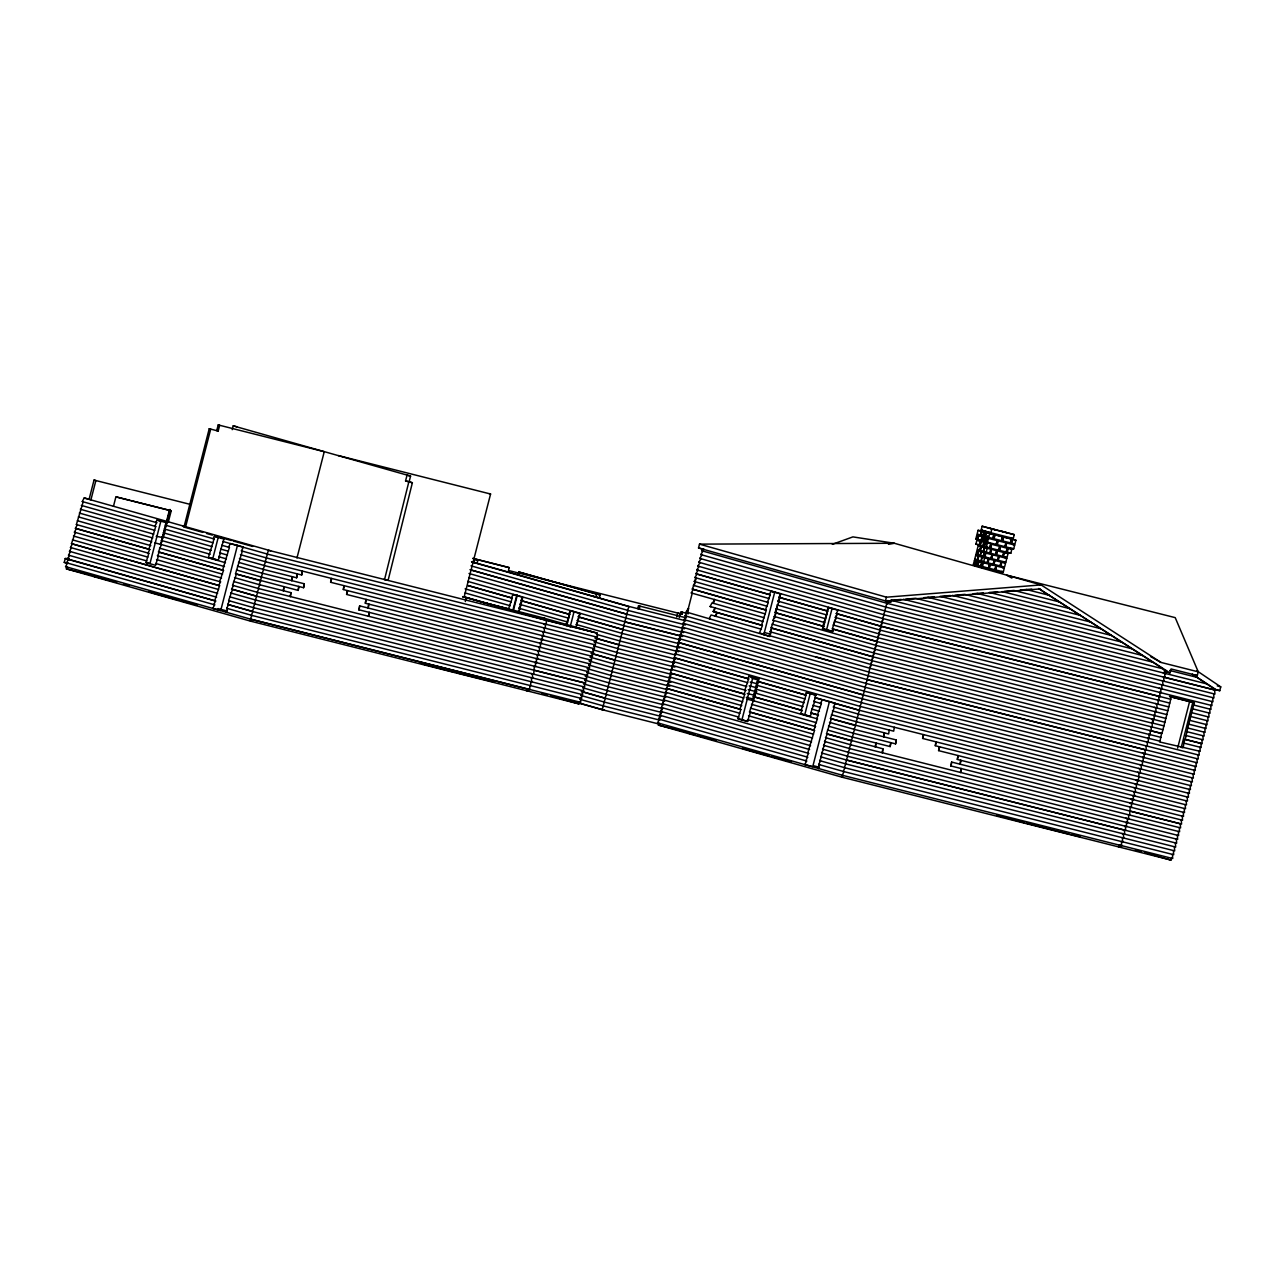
<?xml version="1.0" encoding="UTF-8"?>
<svg xmlns="http://www.w3.org/2000/svg" width="1285" height="1285" viewBox="0 0 1285 1285"><rect width="100%" height="100%" fill="white"/><g stroke="black" fill="none" stroke-linecap="round" stroke-linejoin="round"><path stroke-width="1.5" d="M698.124 570.219L695.86 573.72L769.346 594.57L771.096 591.261L780.686 593.991L778.935 597.3L826.705 610.857L828.456 607.548L838.109 610.279L836.278 613.571L837.194 613.812L832.343 628.895L833.274 629.12L832.648 631.545L822.48 628.686L823.685 626.405L775.915 612.833L773.04 620.269L875.262 649.262L873.736 652.957L1152.211 723.166L1152.822 719.231L1153.159 723.23L1151.729 722.829L1163.921 725.897L1170.747 699.265L1171.117 696.936L1169.511 696.47L1194.408 702.799L1193.669 705.031L1211.016 709.416L1210.695 705.256M1204.8 728.226L1205.121 732.386L1187.774 728.001L1185.252 739.421L1202.214 743.71L1201.893 739.534M290.924 592.642L290.314 596.577L290.924 592.642L259.185 584.643L260.71 580.948L235.524 573.817L242.335 551.088L241.419 550.847L243.315 547.249M296.642 577.784L297.253 573.849L296.642 577.784L263.12 569.335L264.646 565.625L239.444 558.509M301.702 574.989L302.312 571.054L301.702 574.989L264.1 565.512L265.626 561.802L240.44 554.686M237.484 566.171L262.67 573.287L261.16 576.997L303.597 587.695L304.192 583.759L262.14 573.158L263.666 569.464L238.464 562.332M359.655 605.894L359.045 609.829L359.655 605.894L590.57 664.072L590.249 659.912M1198.246 671.83L1160.949 662.417L1041.107 584.916L886.425 597.188L885.445 601.011L890.65 602.296L890.971 600.223L1163.053 668.842L1038.617 588.514L1166.796 670.882L1166.539 671.894L1164.306 671.252L1170.073 672.794L1171.069 668.955L1197.283 675.573L1198.246 671.83L1175.213 617.635L1006.669 575.15L1011.857 578.089M882.923 748.818L882.313 752.753L882.923 748.818L826.528 733.831L831.379 718.749L855.649 725.639L854.123 729.35L896.191 739.935L895.581 743.87L853.144 733.173L854.67 729.462L829.467 722.347M1188.143 793.118L1188.448 797.294L858.059 714.026L859.585 710.332L835.298 703.441L833.403 707.039L834.318 707.264L830.463 718.524L888.642 733.976L889.236 730.041M832.423 710.862L857.609 717.978L856.099 721.688L893.701 731.165L894.296 727.23M951.639 762.069L951.029 766.005L951.639 762.069L1182.553 820.264L1182.248 816.087M700.1 562.573L697.819 566.059L883.132 618.631L868.821 672.103L1147.328 742.136M1163.921 725.897L1161.945 733.558L871.776 660.618L873.302 656.908L771.98 628.156L770.084 631.738L771 631.979L769.105 635.577L871.326 664.57L869.8 668.264L1148.308 738.313M1148.886 734.554L1149.224 738.538L1147.794 738.136L1159.986 741.204L1161.576 733.446L1150.332 730.619L1150.22 734.715L1148.774 734.297L1160.965 737.381M1149.288 734.49L870.796 664.441L872.306 660.731L770.084 631.738M773.04 620.269L773.955 620.494L771.064 627.915L872.756 656.78L1151.264 726.828M1165.286 671.541L1163.053 668.842M1159.986 741.204L1159.488 741.927L1200.238 751.356L1199.933 747.195M1183.292 747.083L1183.887 743.148L1201.234 747.533L1200.913 743.356L1184.866 739.325L1183.887 743.148M1205.78 724.387L1206.101 728.563L1188.754 724.178L1187.774 728.001M1206.776 720.564L1207.081 724.74L1189.749 720.355L1188.754 724.178M1207.755 716.741L1208.061 720.901L1190.729 716.516L1189.749 720.355M1208.735 712.918L1209.04 717.078L1191.709 712.693L1190.729 716.516M1209.715 709.079L1210.036 713.255L1192.689 708.87L1191.709 712.693M1193.669 705.031L1192.689 708.87M298.184 590.409L298.811 586.474L298.184 590.409L235.524 573.817M890.184 746.585L890.794 742.65L890.184 746.585L852.164 736.996L853.69 733.301L828.488 726.17M64.25 562.38L68.121 563.36L64.25 562.38L65.23 558.557L69.197 558.397M579.439 702.012L578.957 703.907L250.398 621.105L66.386 568.87L66.868 566.99M190.646 504.491L94.03 480.076L89.115 499.223L87.701 498.869M113.465 506.322L115.891 496.877L171.21 510.82L168.287 522.16M160.641 544.326L169.379 510.29L130.958 500.62M161.669 541.965L170.038 509.438M163.532 536.327L165.01 530.593M165.99 526.77L167.468 521.019M218.193 431.037L216.731 430.636L218.209 424.917L219.655 425.319L218.193 431.037L209.23 428.74L184.205 526.207L182.422 525.742M232.232 429.672L233.211 425.849L236.761 426.748M218.53 560.228L212.78 558.606L218.241 537.339L214.386 536.359L213.133 538.72L214.049 538.945L208.411 557.497L217.984 560.228L219.703 556.983L218.787 556.742L220.683 553.144L219.767 552.919L223.959 539.09L214.386 536.359M154.843 542.913L161.364 544.519L158.489 551.956L222.578 570.154L229.405 547.41L228.473 547.185L230.384 543.587L237.468 545.37L220.747 610.439L212.748 608.431L214.659 604.833L66.563 562.814L68.458 559.216L215.639 600.995L213.744 604.592L214.659 604.833M250.398 621.105L250.88 619.225L65.583 566.637L67.479 563.055M296.964 558.011L324.254 451.694L218.209 424.917M304.192 583.759L303.597 587.695M330.55 582.25L331.53 578.427L330.936 582.362L594.489 648.764L594.184 644.604M343.143 589.494L344.123 585.671L343.513 589.606L542.511 639.785L542.206 635.609M346.532 594.425L347.512 590.602L346.918 594.537L592.53 656.426L592.224 652.25M365.149 603.195L366.129 599.372L365.534 603.308L591.55 660.249L591.228 656.089M412.373 482.742L405.562 480.911L407.04 475.193L410.574 476.092L409.112 481.811L412.373 482.742L388.086 580.402M408.839 481.843L384.552 579.519M489.135 493.601L490.581 494.018L464.094 597.204L462.648 596.577M473.619 562.236L474.358 559.361L477.859 560.228L477.12 563.119M465.315 601.573L466.294 597.75L462.648 596.786M473.073 558.445L509.197 567.617L508.458 570.492L681.821 614.069M599.372 597.83L600.111 594.939L518.755 571.953L518.016 574.845L627.851 606.151L685.66 620.784M512.715 610.921L516.698 595.469L513.084 594.553L511.334 597.862L467.981 585.558L512.249 598.087L508.378 609.347L464.126 596.786M513.422 610.311L517.357 595.019M528.44 689.21L527.958 691.089L526.497 690.688L526.995 688.792L529.741 689.547L529.805 685.483M566.653 625.859L570.508 610.857L574.042 611.74L570.074 627.208M575.937 627.144L580.081 613.571L570.428 610.825L568.677 614.15L520.907 600.577L522.658 597.268L513.084 594.553M595.871 596.947L596.609 594.055L518.755 571.953M638.516 605.781L637.762 608.656L639.239 609.074L639.978 606.199L638.516 605.781L686.399 617.892M676.761 616.912L677.741 613.09L682.062 614.262L682.56 612.335L681.114 611.917L680.616 613.845L682.062 614.262M679.299 617.619L680.279 613.812M1206.519 683.829L886.521 603.195L887.244 601.428L698.526 547.956L699.506 544.133L894.36 543.266L1041.107 584.916M1171.438 858.203L1170.94 860.083L842.382 777.297L842.88 775.401L657.567 722.829L659.462 719.231L662.417 707.746L661.502 707.521L666.353 692.438L665.437 692.197L667.333 688.615L740.835 709.465L737.992 718.765L747.565 721.495L750.408 712.195L814.513 730.394L807.687 753.122L808.602 753.347L806.707 756.945L807.622 757.186L805.727 760.784L806.643 761.009L804.747 764.607L812.746 766.631L829.451 701.546L814.706 697.61L815.943 695.265L806.37 692.551L805.133 694.896L757.347 681.339L758.6 678.978L749.01 676.263L747.774 678.625L674.272 657.759L681.098 635.015L680.167 634.79L682.447 631.304M740.835 709.465L666.417 688.375L668.312 684.776L671.268 673.292L670.352 673.067L675.187 657.984L674.272 657.759M842.382 777.297L658.386 725.061L658.868 723.166M681.468 635.127L681.371 634.244M688.31 608.496L687.764 612.463L686.029 611.997L688.31 608.496L692.229 593.188L691.314 592.963L693.225 589.365L766.342 610.118L761.491 625.201L713.143 611.467L715.038 607.869L714.058 611.708L762.407 625.426L759.531 632.862L769.827 636.541L769.105 635.577M694.205 585.542L696.165 577.881L694.269 581.479L768.301 602.456L765.426 609.893L692.294 589.124L695.185 581.703L694.269 581.479M747.709 721.399L741.959 719.777L752.882 677.243L749.01 676.263M769.538 636.332L763.788 634.71L774.71 592.176L771.096 591.261M753.347 700.711L749.492 711.954L813.582 730.153L815.493 726.555L814.578 726.33L817.453 718.909L752.432 700.47L758.455 677.821M753.171 700.068L758.584 679.01M754.536 696.341L756.014 690.607M764.302 632.557L770.598 634.099L771.385 629.441M823.059 628.831L828.52 607.564M810.514 716.42L804.763 714.781L810.225 693.514L806.37 692.551M832.359 631.353L826.608 629.73L832.07 608.464L828.456 607.548M886.843 604.127L887.052 603.324L701.755 550.751L702.831 549.08M896.191 739.935L895.581 743.87M922.55 738.425L923.529 734.602L922.919 738.538L1186.489 804.94L1186.167 800.78M978.383 534.464L977.307 539.363L975.845 538.945L976.825 535.122L988.936 538.527L989.193 537.532L977.082 534.126L978.062 530.303L982.527 531.428L978.062 530.303M979.106 545.017L980.086 541.178L981.338 541.515L980.359 545.338L979.106 545.017L975.909 544.101L976.889 540.278L987.86 543.362L988.117 542.366L977.676 539.459L978.672 535.636M978.126 540.6L978.383 539.604M982.142 526.224L991.875 528.986L990.896 532.809L981.162 530.046L982.142 526.224L1014.267 534.624L1013.287 538.447L990.526 532.697M981.274 531.203L980.278 535.026L981.579 535.379M980.664 535.138L981.644 531.315L985.065 532.247M974.946 564.452L973.484 564.051L974.464 560.212L977.499 560.983M982.142 530.303L981.901 531.299L1012.339 539.186M979.475 545.113L980.471 541.29M974.528 565.384L976.022 559.569L975.106 559.328M977.002 555.73L978.495 549.932L977.58 549.691M979.732 545.097L978.56 545.868M979.973 545.226L980.969 541.403M981.371 540.519L982.35 536.68M976.295 560.742L975.315 564.565L977.596 565.207L981.547 566.316L982.543 562.477M977.789 554.927L978.768 551.104M983.764 531.91L982.784 535.749L984.085 536.086M981.901 540.632L982.88 536.809M976.841 560.87L975.861 564.693L974.785 564.388M983.17 535.845L984.149 532.022L986.992 532.793M977.21 560.967L976.231 564.806L978.511 565.448M977.532 560.019L978.511 556.196M980.005 550.382L980.985 546.559M980.551 550.51L981.531 546.687M983.202 541.033L984.182 537.21M985.691 532.456L984.712 536.295L985.997 536.632M977.596 565.207L978.576 561.384L979.877 561.722M983.732 541.162L984.728 537.323M985.081 536.391L986.061 532.568L1012.002 539.202L1011.391 543.137L1012.371 539.314L1015.921 540.214L1014.941 544.037L1011.022 543.041M978.961 561.497L977.981 565.32L988.534 568.131L989.145 564.195L988.534 568.131M980.455 555.682L981.435 551.859M983.17 546.173L984.149 542.334M985.627 536.52L986.623 532.697M983.667 546.286L984.647 542.447M985.964 541.82L986.944 537.997M981.274 561.079L982.254 557.256M983.748 551.442L984.728 547.619M985.258 545.129L987.667 535.7M986.511 541.949L987.49 538.11M980.632 566.075L981.611 562.252L982.913 562.589M981.997 562.348L981.017 566.187L982.463 566.589L983.459 562.766L989.514 564.292M983.491 556.55L984.471 552.711M935.127 745.686L936.106 741.847L935.512 745.782L1134.51 795.961L1134.189 791.801M989.643 533.58L988.663 537.403L993.112 538.527L993.723 534.592L993.112 538.527M984.037 556.662L985.017 552.839M983.7 561.77L984.695 557.947L988.229 558.846L987.249 562.669L983.33 561.673M984.936 556.951L985.932 553.128L991.988 554.654L991.008 558.493L984.567 556.855M986.189 552.132L987.169 548.309L990.703 549.193L989.723 553.032L985.804 552.036M990.88 533.853L991.137 532.857L981.162 530.046M990.88 544.133C987.233 553.385 994.188 541.017 987.346 543.25L986.366 547.073L1010.813 553.241L1011.793 549.402L1007.89 548.406L1006.733 553.225M991.442 544.262L990.815 548.197L991.442 544.262L999.569 546.334L998.22 550.06M938.516 750.617L939.512 746.778L938.901 750.713L1184.513 812.602L1184.208 808.442M995.024 534.946L994.028 538.768L994.638 534.833M987.779 562.798L988.775 558.959L994.205 560.34L993.225 564.179L988.165 562.894L988.775 558.959M990.269 553.16L991.249 549.321L996.678 550.703L995.698 554.542L990.639 553.257L991.249 549.321M989.081 568.243L990.06 564.42L995.955 565.914L994.959 569.753L989.45 568.355L990.06 564.42M991.554 558.606L992.534 554.783L998.429 556.276L997.433 560.099L991.924 558.718L992.534 554.783M997.321 540.648L996.341 544.487L996.935 540.551L988.406 538.399L987.426 542.238L1013.704 548.856L1014.684 545.033L1013.222 544.615M997.867 540.776L997.256 544.712L997.867 540.776L1005.994 542.832L1004.645 546.559M993.755 564.292L994.735 560.469L1001.095 562.091L1000.099 565.914L994.14 564.404L994.735 560.469M996.228 554.654L997.208 550.831L1003.569 552.438L1002.573 556.276L996.614 554.767L997.208 550.831M1000.132 546.462L999.505 550.382L1000.132 546.462L1007.328 548.277L1006.348 552.116M1001.802 540.728L1002.396 536.793L1001.802 540.728L993.658 538.656M1003.697 537.13L1002.718 540.953L1003.312 537.018M995.506 569.865L996.485 566.042L1004.308 568.034L1003.328 571.857L995.875 569.978L996.485 566.042M997.979 560.228L998.959 556.405L1006.781 558.381L1005.802 562.22L998.365 560.34L998.959 556.405M1000.646 566.042L1001.625 562.204L1005.545 563.215L1004.565 567.038L1001.031 566.139L1001.625 562.204M1003.119 556.389L1004.099 552.566L1008.018 553.562L1007.038 557.401L1003.505 556.501L1004.099 552.566M1006.54 542.961L1005.93 546.896L1006.54 542.961L1014.684 545.033M1001.77 572.516L1002.027 571.52M1003.007 567.697L1003.264 566.701M1004.244 562.862L1004.501 561.882M1005.496 558.043L1005.737 557.064M1011.086 538.977L1010.476 542.913L1011.456 539.09M1011.729 539.106L1011.986 538.11M1010.556 549.08L1010.813 548.101M957.148 759.387L958.128 755.548L957.518 759.483L1183.533 816.425L1183.228 812.265M1013.383 544.695L1014.01 543.812M1177.638 748.111L1189.589 701.578M1192.801 702.349L1181.252 747.372L1182.778 747.806M1216.22 689.804L1192.287 674.223L1215.096 689.483L1219.77 690.704L1220.75 686.881L1196.945 670.818M522.593 598.376L519.638 609.861M260.164 580.82L261.69 577.11L236.504 569.994M232.569 585.301L233.485 585.526L231.589 589.124L256.245 596.128L257.771 592.433L232.569 585.301L236.44 574.058M228.634 600.609L229.565 600.85L227.654 604.448L252.31 611.435L253.836 607.741L228.634 600.609L232.505 589.365L256.775 596.256L255.249 599.95L585.655 683.218L585.334 679.042M470.631 569.881L626.518 614.134L628.044 610.439L470.985 565.85M679.444 635.625L625.104 621.924L623.578 625.618L680.408 639.93M580.081 613.571L578.25 616.864L622.599 629.441L624.125 625.747L467.676 581.366M595.533 638.195L618.663 644.765L620.189 641.054L596.513 634.372M591.71 653.535L614.728 660.072L616.254 656.362L592.69 649.712M581.848 691.619L604.946 698.173L606.472 694.478L582.828 687.796M571.199 700.919L601.99 709.657L603.516 705.963L579.888 699.281M887.052 603.324L885.526 607.018L1215.931 690.286L1215.096 689.483M883.132 618.631L881.606 622.342L1211.996 705.593L1211.675 701.433M836.278 613.571L880.611 626.164L882.136 622.454L696.839 569.881L699.12 566.396M1170.747 699.265L881.157 626.293L879.631 629.987L1169.768 703.104M832.343 628.895L876.691 641.472L878.217 637.778L833.339 625.056L836.214 617.635L835.298 617.41L837.194 613.812L881.157 626.293M872.756 656.78L874.282 653.085L772.044 624.092M1196.977 758.68L1197.299 762.84L867.439 679.701L865.913 683.411L1196.319 766.663L1195.998 762.503M679.187 638.613L680.102 638.854L678.207 642.436L862.974 694.896L864.5 691.185L679.187 638.613L681.098 635.015M814.706 697.61L859.039 710.203L860.564 706.509L675.251 653.92L678.143 646.5L677.227 646.275L679.122 642.677L863.504 695.024L861.994 698.719L1192.384 781.987L1192.062 777.811M855.103 725.511L856.629 721.817L831.443 714.685M851.184 740.835L852.694 737.124L827.508 730.009M1176.337 839.057L1176.658 843.217L846.799 760.094L845.273 763.788L1175.679 847.056L1175.357 842.88M82.288 501.568L83.204 501.809L76.393 524.537L77.309 524.778L75.413 528.36L148.899 549.225L155.726 526.497L154.794 526.272L156.706 522.674L82.288 501.568L84.184 497.97L87.316 498.773M74.418 532.199L76.329 528.601L149.815 549.466L147.92 553.064L148.835 553.289L146.008 562.589L155.581 565.304L158.424 556.003L157.493 555.779L159.404 552.181L223.494 570.379L219.639 581.623L220.554 581.864L218.659 585.462L71.478 543.683L75.349 532.424L74.418 532.199L148.835 553.289M218.579 589.51L70.498 547.506L72.394 543.908L219.574 585.687L214.724 600.77L65.23 558.557L69.101 559.521M217.599 593.349L69.502 551.329L71.414 547.731L70.498 547.506M216.619 597.172L68.523 555.168L70.434 551.57L69.502 551.329M67.543 558.991L69.438 555.393L68.523 555.168M146.008 562.589L149.959 563.585L160.882 521.051L157.027 520.088L155.79 522.433L156.706 522.674M214.049 538.945L165.363 525.163L166.6 522.802L157.027 520.088M213.069 542.784L164.384 528.986L166.279 525.388L165.363 525.163M212.089 546.607L163.404 532.809L165.299 529.211L164.384 528.986M211.109 550.43L162.408 536.632L164.319 533.05L163.404 532.809M210.13 554.253L161.428 540.471L163.323 536.873L162.408 536.632M529.741 689.547L250.35 619.097L251.86 615.386L226.674 608.271L228.569 604.673L252.856 611.564L251.33 615.274L581.72 698.526L581.414 694.366M568.612 618.197L519.927 604.416L521.822 600.818L569.592 614.375L565.737 625.618M567.633 622.036L518.931 608.239L520.843 604.641L519.927 604.416M678.641 651.736L620.623 637.103L622.149 633.393L577.27 620.687L579.182 617.089L623.129 629.57L621.619 633.28L679.62 647.897M675.733 655.077L619.643 640.926L621.169 637.231L576.29 624.51L578.186 620.928L577.27 620.687M686.849 612.222L688.76 608.624M747.709 682.672L673.292 661.582L675.187 657.984L748.689 678.849L744.818 690.109L745.75 690.334L743.838 693.932L670.352 673.067M746.73 686.511L672.312 665.405L674.207 661.807L673.292 661.582M745.75 690.334L671.332 669.244L673.228 665.646L672.312 665.405M743.774 697.996L669.356 676.89L671.268 673.292L744.754 694.157L739.919 709.24M742.794 701.819L668.377 680.729L670.272 677.131L669.356 676.89M741.814 705.642L667.397 684.552L669.292 680.954L668.377 680.729M763.386 621.603L710.107 606.504L712.002 602.906L764.366 617.78M738.859 717.126L664.441 696.036L666.353 692.438M811.558 741.879L663.462 699.859L665.373 696.261L664.441 696.036M810.578 745.702L662.482 703.682L664.377 700.084L663.462 699.859M808.602 753.347L660.522 711.344L662.417 707.746M807.622 757.186L659.526 715.167L661.438 711.569L660.522 711.344M806.643 761.009L658.546 719.006L660.458 715.408L659.526 715.167M695.86 573.72L770.277 594.81L767.386 602.231L768.301 602.456M777.939 601.123L779.85 597.525L827.62 611.082L822.769 626.164L775 612.608L778.871 601.348L777.939 601.123L826.64 614.921M756.367 685.162L758.262 681.564L806.048 695.137L801.197 710.203L753.412 696.647L757.283 685.403L756.367 685.162L805.053 698.96M752.432 700.47L754.343 696.888L802.113 710.444L800.394 713.689L809.968 716.404L811.686 713.159L818.433 715.07L816.537 718.668L817.453 718.909M813.726 701.449L814.642 701.674L810.771 712.934L817.517 714.846L821.388 703.586L813.726 701.449L815.622 697.851M822.368 699.763L820.472 703.361L821.388 703.586M1179.293 827.572L1179.598 831.748L849.208 748.48L850.734 744.786L825.548 737.654L827.444 734.056L851.714 740.947L850.188 744.658L1180.594 827.909L1180.272 823.749L1129.772 811.012M1178.313 831.395L1178.618 835.571L848.229 752.303L849.754 748.609L824.552 741.477L826.464 737.895L825.548 737.654M1177.333 835.234L1177.638 839.394L847.249 756.142L848.775 752.432L823.573 745.316L825.484 741.718L824.552 741.477M1125.355 826.239L1125.66 830.415L846.269 759.965L847.795 756.271L822.593 749.139L824.488 745.541L823.573 745.316M846.799 760.094L821.613 752.962L823.508 749.364L822.593 749.139M1174.378 846.719L1174.699 850.879L844.293 767.627L845.819 763.916L820.633 756.801L822.529 753.203L821.613 752.962M1173.398 850.541L1173.703 854.702L843.313 771.45L844.839 767.739L819.653 760.624L821.549 757.026L820.633 756.801M1121.419 841.563L1121.725 845.723L842.334 775.273L843.86 771.578L818.657 764.447L820.569 760.848L819.653 760.624M1164.114 677.211L1214.63 689.949L1214.935 694.109L884.546 610.857L886.072 607.146L700.775 554.574L703.04 551.088L701.755 550.751M1213.65 693.772L1213.956 697.932L883.566 614.68L885.092 610.969L699.779 558.397L702.06 554.911M1212.671 697.594L1212.976 701.771L882.586 618.503L884.112 614.808L698.799 562.236L701.08 558.734M769.281 598.633L694.864 577.543L697.145 574.058M870.347 668.393L685.05 615.82L687.314 612.335L763.788 634.71M686.335 616.158L684.054 619.643L869.367 672.216L867.889 675.749L1198.279 759.017L1197.973 754.841M684.423 623.643L682.142 627.128L867.439 679.701M683.427 627.465L681.162 630.967L866.459 683.54L864.933 687.234L1195.323 770.502L1195.018 766.326M1145.979 745.862L1146.3 750.022L866.909 679.588L868.419 675.878L683.122 623.305L685.355 619.98M832.327 544.326L852.903 536.889L894.36 543.266L888.449 544.31M901.267 599.436L890.971 600.223M905.62 599.179L915.562 598.28L1142.397 655.478M923.883 597.67L927.85 597.3L1131.683 648.7M934.195 596.866L927.85 597.3M950.45 595.533L940.154 596.336L1121.355 642.018M954.803 595.276L964.746 594.377L1100.699 628.654M973.066 593.766L977.034 593.397L1090.74 622.085M983.378 592.963L977.034 593.397M997.658 591.807L989.338 592.433L1080.026 615.29M1003.987 591.373L1013.929 590.474L1059.37 601.942M1020.258 590.04L1026.217 589.51L1049.042 595.26M1031.743 589.14L1026.217 589.51M1040.079 588.932L889.236 600.898L888.979 601.91L887.871 600.513L890.65 602.296M156.176 536.263L161.99 537.419M491.978 681.5L456.994 672.874M1080.348 836.84L1070.726 834.511M100.921 577.832L94.126 576.322L102.029 578.539M688.889 733.06L691.555 733.703M1069.04 834.093L1026.281 823.219M991.875 528.986L1014.267 534.624M1002.332 540.84L1010.476 542.913M978.287 535.524L979.588 535.877M983.266 536.921L981.965 536.584L980.985 540.407L982.286 540.744M987.86 538.222L986.575 537.885L985.595 541.708L986.88 542.045M975.845 538.945L979.411 539.845M975.909 544.101L987.956 547.442L987.699 548.438L978.174 545.756L977.194 549.578L986.719 552.261L986.462 553.257L976.937 550.574L975.957 554.413L985.483 557.08L985.226 558.076L975.701 555.393L974.721 559.232L984.246 561.898L983.989 562.894L974.464 560.212M981.917 546.784L980.616 546.446L979.636 550.269L980.921 550.623M985.643 547.844L984.358 547.506L983.362 551.345L984.663 551.683M978.399 550.992L979.7 551.329M982.35 552.084L981.049 551.747L980.069 555.57L981.371 555.907M984.31 552.454L987.972 553.369M976.343 554.51L978.704 555.152M979.427 556.421L978.142 556.084L977.162 559.923L978.447 560.26M983.17 557.481L981.885 557.144L980.889 560.983L982.19 561.32M989.884 564.115L993.16 564.934M973.484 564.051L976.52 564.806M976.953 566.075L973.227 565.031L982.752 567.713L981.933 566.412M979.395 566.797L980.696 567.135M982.206 567.585L985.37 568.372M1002.011 591.566L1070.084 608.721M952.442 595.357L1111.396 635.449M338.276 455.565L490.581 494.018M903.259 599.26L1152.34 662.064M698.526 547.956L704.341 549.418M1169.623 670.449L1196.865 677.323M700.775 554.574L701.69 554.799M405.562 480.911L409.112 481.811M699.779 558.397L700.711 558.638M698.799 562.236L699.715 562.461M697.819 566.059L698.735 566.283M696.839 569.881L697.755 570.122M769.346 594.57L770.277 594.81M778.935 597.3L779.85 597.525M1171.117 696.936L1194.408 702.799M694.864 577.543L695.795 577.768M826.705 610.857L827.62 611.082M880.611 626.164L1160.018 696.615L1159.696 692.438M1168.788 706.927L878.651 633.826L880.177 630.116L835.298 617.41M692.294 589.124L693.225 589.365M833.339 625.056L834.254 625.297M1167.808 710.75L877.671 637.649L879.197 633.939L834.318 621.233M765.426 609.893L766.342 610.118M775 612.608L775.915 612.833M822.769 626.164L823.685 626.405M1153.641 715.343L1155.103 715.745L1154.781 711.585L1166.828 714.588M876.691 641.472L1156.082 711.922L1155.777 707.762M822.48 628.686L826.608 629.73M832.648 631.545L833.274 629.12L877.221 641.601L875.711 645.295L1165.848 718.411M710.107 606.504L711.023 606.729M1164.852 722.234L874.716 649.134L876.241 645.423L774.02 616.431M713.143 611.467L714.058 611.708M1186.842 731.663L1204.173 736.048L1203.82 732.048M761.491 625.201L762.407 625.426M771.064 627.915L771.98 628.156M1162.941 729.719L1150.734 726.651L1152.179 727.053L1152.211 723.166M1185.862 735.486L1203.194 739.871L1202.889 735.711M472.719 558.413L509.197 567.617M710.107 618.792L709.191 618.567L711.087 614.969L761.427 629.264M681.114 611.917L688.342 613.78M471.531 561.738L477.859 563.328M685.05 615.82L685.965 616.045M596.609 594.055L600.111 594.939M519.204 575.118L471.804 561.866M592.192 596.031L600.111 598.039M683.122 623.305L684.038 623.53M685.531 624.944L627.514 610.311L629.024 606.6L471.964 562.011M626.518 614.134L684.536 628.767M683.556 632.589L625.538 617.973L627.064 614.262L469.989 569.673M682.576 636.428L624.558 621.795L626.084 618.085L469.009 573.495M125.191 499.158L116.276 496.909M125.577 499.271L130.026 500.395M511.334 597.862L512.249 598.087M520.907 600.577L521.822 600.818M568.677 614.15L569.592 614.375M578.25 616.864L579.182 617.089M678.207 642.436L679.122 642.677M622.599 629.441L679.428 643.769M89.564 499.383L90.946 499.736L95.861 480.606L94.03 480.076M1139.618 764.591L1193.363 778.148L1193.058 773.988M518.931 608.239L519.863 608.464L517.951 612.062L518.867 612.303M862.974 694.896L1142.365 765.346L1142.429 761.282M576.29 624.51L577.206 624.751M463.178 596.754L465.941 597.509M465.009 597.268L543.218 619.482L592.144 631.802M466.84 597.798L468.142 598.135M468.688 598.312L469.973 598.649M470.519 598.842L471.804 599.179M472.35 599.356L473.635 599.693M474.181 599.87L475.097 600.111M474.55 599.983L475.482 600.207M476.012 600.4L477.313 600.737M477.843 600.914L479.144 601.251M479.674 601.444L480.976 601.782M482.534 602.215L507.832 608.592M483.658 602.569L544.84 618.278M508.378 609.347L509.294 609.572M383.781 579.294L387.347 580.194M546.446 624.462L543.7 623.723L597.445 637.28L597.139 633.12L268.581 550.317L267.055 554.028L546.446 624.462L546.141 620.302L544.679 619.884M675.251 653.92L676.183 654.161M618.663 644.765L675.492 659.077M752.094 678.4L758.953 680.118M747.774 678.625L748.689 678.849M757.347 681.339L758.262 681.564M805.133 694.896L806.048 695.137M674.513 662.899L617.683 648.588L619.209 644.877L594.923 637.986M750.215 681.998L757.973 683.941M1135.683 779.899L1189.428 793.471L1189.123 789.295M859.039 710.203L1138.43 780.654L1139.104 772.654M674.898 667.092L616.704 652.411L618.213 648.716L593.943 641.825M749.219 685.821L756.993 687.78M161.428 540.471L162.344 540.696L160.448 544.294L225.469 562.718M671.332 669.244L672.248 669.469M671.798 670.385L615.708 656.25L617.234 652.539L593.67 645.873M748.239 689.643L756.881 691.844M208.411 557.497L212.78 558.606M614.728 660.072L671.557 674.384M747.26 693.466L755.018 695.426M743.838 693.932L744.754 694.157M753.412 696.647L754.343 696.888M801.197 710.203L802.113 710.444M810.771 712.934L811.686 713.159M817.517 714.846L818.433 715.07M670.577 678.223L613.748 663.895L615.274 660.201L591.004 653.31M746.28 697.305L754.038 699.265M830.463 718.524L831.379 718.749M75.413 528.36L76.329 528.601M746.826 699.104L754.456 701.032M148.899 549.225L149.815 549.466M158.489 551.956L159.404 552.181M800.394 713.689L804.763 714.781M670.786 682.351L612.768 667.718L614.294 664.024L590.008 657.133M222.578 570.154L223.494 570.379M667.397 684.552L668.312 684.776M669.806 686.174L611.788 671.557L613.298 667.847L589.028 660.956M358.676 609.716L538.592 655.093L538.27 650.933M666.417 688.375L667.333 688.615M667.622 689.692L610.793 675.38L612.319 671.686L588.691 665.004M749.492 711.954L750.408 712.195M813.582 730.153L814.513 730.394M666.69 693.354L609.861 679.042L611.339 675.508L587.068 668.618M826.528 733.831L827.444 734.056M71.478 543.683L72.394 543.908M950.659 765.892L1181.574 824.087L1181.252 819.926M665.71 697.177L608.881 682.865L610.407 679.171L586.763 672.489M218.659 585.462L219.574 585.687M231.589 589.124L232.505 589.365M256.245 596.128L586.635 679.379L586.313 675.219M737.992 718.765L741.959 719.777M664.73 701.016L607.901 686.688L609.411 682.994L585.141 676.103M533.853 670.144L584.354 682.881L584.675 687.041L254.269 603.789L255.795 600.079L230.609 592.963M662.482 703.682L663.397 703.923M663.735 704.839L606.905 690.527L608.431 686.816L584.803 680.134M662.755 708.661L605.926 694.35L607.452 690.655L583.824 683.973M604.946 698.173L661.775 712.5M214.724 600.77L215.639 600.995M227.654 604.448L228.569 604.673M252.31 611.435L582.699 694.703L582.394 690.527M660.795 716.323L603.966 702.012L605.492 698.301L581.205 691.41M65.583 566.637L66.499 566.878M226.674 608.271L227.59 608.496L225.694 612.094L226.61 612.335M106.366 579.182L111.249 580.402M66.386 568.87L97.451 576.708M658.546 719.006L659.462 719.231M659.815 720.146L602.986 705.834L604.512 702.124L580.868 695.458M181.169 600.802L192.798 603.741M187.883 602.553L182.149 601.107L187.578 602.553M191.69 603.516L197.424 604.946M250.88 619.225L580.74 702.349L580.418 698.189M657.567 722.829L658.482 723.053M601.99 709.657L660.201 724.338M818.657 764.447L819.573 764.687L817.678 768.285L818.593 768.51M658.386 725.061L691.378 733.382M771.209 756.496L786.725 760.415M781.778 759.21L774.132 757.283L781.376 759.226M785.601 760.174L791.335 761.62M1118.978 844.968L1172.723 858.541L1172.418 854.364M123.874 584.241L129.223 585.607M446.457 670.176L455.227 672.424M715.857 740.433L697.145 735.55M444.69 669.726L421.4 663.67M116.614 582.378L103.635 578.973M1024.547 822.769L1005.85 817.838M217.872 608.576L227.461 611.098M813.694 765.78L819.445 767.29M785.007 760.19L790.436 761.652M179.225 600.32L177.057 599.742A140.226 1.462 14.4 0 1 150.425 591.775M191.192 603.532L196.637 604.978M695.635 735.165L687.571 732.948M996.935 815.429L1003.97 817.34M483.706 678.898L487.224 679.861M1001.417 531.139L1006.797 532.681M989.611 528.167L994.992 529.693M1010.428 538.656L1015.921 540.214M1012.243 548.438L1013.704 548.856M1007.328 548.277L1005.994 552.004L1007.263 552.341L1007.89 548.406M1007.826 552.389L1010.813 553.241M1005.593 552.871L1008.018 553.562M996.678 550.703L995.698 554.542M1005.336 557.979L1006.781 558.381M991.988 554.654L991.008 558.493M1004.34 561.802L1005.802 562.22M984.149 556.935L987.731 557.963M1001.095 562.091L1000.099 565.914M994.205 560.34L993.225 564.179M988.229 558.846L987.249 562.669M1002.846 567.617L1004.308 568.034M995.955 565.914L994.959 569.753M1001.866 571.439L1003.328 571.857M999.537 571.953L1002.702 572.741M991.345 569.881L986.671 568.709M992.646 570.219L998.236 571.616M1195.837 675.155L1197.283 675.573M1165.447 670.497L1166.796 670.882M1217.248 685.885L1220.75 686.881M1167.374 672.023L1170.073 672.794M1163.166 672.89L1165.913 673.645L1165.768 671.653M1216.06 689.643L1219.77 690.704M699.506 544.133L886.425 597.188M1163.471 677.05L1164.933 677.468L1164.612 673.308M1162.491 680.889L1163.953 681.291L1163.632 677.131M1161.512 684.712L1162.957 685.13L1162.652 680.954M1159.231 688.198L1161.977 688.953L1161.672 684.793M233.211 425.849L410.574 476.092M1159.536 692.374L1160.997 692.776L1160.692 688.615M1158.556 696.197L1160.018 696.615M209.23 428.74L210.692 429.158L185.666 526.609L183.659 526.962L202.725 532.375M1157.576 700.02L1159.038 700.437L1158.717 696.277M1158.106 700.213L1158.042 704.26L1155.295 703.521M780.236 594.987L778.646 602.745M1154.315 707.344L1157.062 708.099L1156.757 703.923M1154.621 711.504L1156.082 711.922M776.959 604.946L825.661 618.744M777.28 606.472L774.71 618.069M1154.187 715.52L1154.123 719.584L1151.36 718.829M693.29 585.301L767.322 606.295M775.979 608.785L824.665 622.566M691.314 592.963L765.362 613.941M1151.232 727.005L1151.199 730.892L1149.754 730.474M1148.292 738.49L1148.244 742.377L1146.814 741.959L1199.258 755.178L1198.953 751.018M1147.296 742.312L1147.28 746.199L1145.834 745.782M474.165 559.184L477.859 560.228M1144.839 749.621L1146.3 750.022M815.879 656.86L832.198 661.486M1142.558 753.106L1145.32 753.861L1144.999 749.685M1142.879 757.267L1144.341 757.684L1144.019 753.524M1140.919 764.928L1142.365 765.346M680.167 634.79L865.48 687.363L863.954 691.073L1194.343 774.325L1194.038 770.165M468.672 577.543L625.104 621.924M1139.923 768.751L1141.385 769.169L1141.08 765.009M1138.639 768.414L1140.47 768.944M1137.659 772.237L1140.405 772.992L1140.084 768.832M677.227 646.275L862.524 698.847L860.998 702.542L1191.404 785.81L1191.083 781.649M465.122 588.851L511.269 601.926M1136.984 780.236L1138.43 780.654M676.247 650.098L861.544 702.67L860.018 706.381L1190.424 789.633L1190.103 785.472M465.106 592.947L510.274 605.749M1136.004 784.059L1137.45 784.476L1137.145 780.316M1134.703 783.721L1136.534 784.252M169.379 510.29L171.21 510.82M752.882 677.243L758.616 678.865M810.225 693.514L815.975 695.153M543.973 618.133L597.139 633.12M521.774 613.154L527.509 614.776M1133.723 787.56L1136.47 788.299L1136.165 784.139M829.451 701.546L834.993 703.12M1134.029 791.721L1135.49 792.138L1135.169 787.962M833.403 707.039L858.605 714.155L857.079 717.865L1187.468 801.117L1187.163 796.957M544.005 627.883L545.466 628.301L545.145 624.125M84.184 497.97L270.653 550.799M1134.51 795.961L1133.049 795.543L1185.509 808.779L1185.188 804.603M755.387 689.001L804.073 702.783M812.73 705.272L820.408 707.425M206.548 533.468L212.266 535.09M216.073 536.166L231.332 540.503M233.244 541.033L252.631 546.43M543.025 631.706L544.487 632.124L544.165 627.963M237.468 545.37L243.01 546.944M1132.069 799.382L1133.515 799.784L1133.209 795.624M222.707 541.435L267.585 554.14L266.075 557.851L596.465 641.103L596.144 636.942M1130.768 799.045L1132.599 799.559M754.407 692.824L803.093 706.621M811.751 709.095L819.428 711.247M542.045 635.545L543.507 635.947L543.186 631.786M1129.788 802.868L1132.535 803.623L1132.23 799.447M81.308 505.407L155.726 526.497M221.727 545.258L229.405 547.41M241.419 550.847L266.605 557.979L265.079 561.673L595.485 644.941L595.164 640.765M542.511 639.785L541.065 639.368L593.509 652.587L593.204 648.427M1130.109 807.028L1131.555 807.446L1131.25 803.286M80.329 509.229L154.73 530.32M220.747 549.097L228.409 551.233M540.086 643.191L541.531 643.608L541.226 639.448M79.333 513.052L153.75 534.158M219.767 552.919L227.429 555.072M751.452 704.308L816.473 722.732M539.09 647.03L540.551 647.431L540.246 643.271M1128.134 814.69L1129.595 815.108L1130.254 807.109M78.353 516.891L152.77 537.981M218.787 556.742L226.449 558.895M1128.68 814.867L1128.615 818.93L1125.853 818.176M750.472 708.131L815.493 726.555M538.11 650.852L539.572 651.27L539.25 647.094M77.373 520.714L151.791 541.804M538.592 655.093L537.13 654.675L589.574 667.911L589.269 663.735M1126.174 822.352L1127.62 822.753L1127.314 818.593M76.393 524.537L150.811 545.643M159.469 548.117L224.489 566.557M665.437 692.197L739.839 713.303M748.512 715.793L813.517 734.217M536.15 658.514L537.596 658.916L537.291 654.756M1125.194 826.175L1126.64 826.592L1126.335 822.416M747.517 719.616L812.538 738.04M535.17 662.337L536.616 662.755L536.311 658.579M157.493 555.779L222.514 574.202M234.529 577.64L259.731 584.771L258.205 588.466L588.594 671.734L588.289 667.574M1124.198 829.998L1125.66 830.415M1121.934 833.483L1124.68 834.238L1124.359 830.078M73.438 536.022L147.855 557.112M156.513 559.601L221.534 578.041M233.549 581.479L258.751 588.594L257.225 592.305L587.614 675.557L587.309 671.396M530.914 673.485L533.677 674.223L534.335 666.24L535.636 666.578L535.331 662.401M1122.239 837.659L1123.7 838.061L1123.379 833.901M72.458 539.845L146.875 560.951M155.533 563.44L220.554 581.864M661.502 707.521L809.598 749.524M1121.259 841.482L1122.705 841.9L1122.399 837.724M531.235 677.645L532.681 678.062L532.375 673.886M1121.725 845.723L1120.279 845.305L1119.942 847.281L1118.496 846.863M1135.458 850.011L1141.064 851.602M1144.806 852.662L1170.94 860.083M530.785 681.66L530.721 685.708M229.63 596.786L254.815 603.902L253.29 607.612L583.679 690.864L583.374 686.704M578.684 702.895L604.625 710.268M541.611 693.306L547.217 694.896M550.944 695.956L578.957 703.907M488.991 680.327L491.77 681.13M493.151 681.532L494.179 681.933M1150.557 656.539L1160.949 662.417M1143.04 757.347L1143.345 761.507M531.396 677.725L531.701 681.885M769.04 755.917A140.226 1.462 14.4 0 1 742.312 748.336M283.969 586.811L283.359 590.747L283.969 586.811M292.402 576.708L291.807 580.643L292.402 576.708M368.779 604.111L368.169 608.046L368.779 604.111M369.164 612.367L368.554 616.302L369.164 612.367M875.952 742.987L875.342 746.922L875.952 742.987M884.401 732.884L883.791 736.819L884.401 732.884M960.762 760.302L960.152 764.238L960.762 760.302M961.148 768.542L960.538 772.478L961.148 768.542M714.524 599.517L713.544 603.34L712.613 603.115L714.524 599.517M716.966 612.527L715.986 616.366L715.07 616.125L716.966 612.527M983.796 537.098L982.816 540.921L984.117 541.258L985.097 537.435L983.796 537.098M983.764 542.238L982.784 546.061L984.037 546.382L985.017 542.559L983.764 542.238M984.101 552.614L983.105 556.437L984.406 556.774L985.386 552.952L984.101 552.614"/></g></svg>
